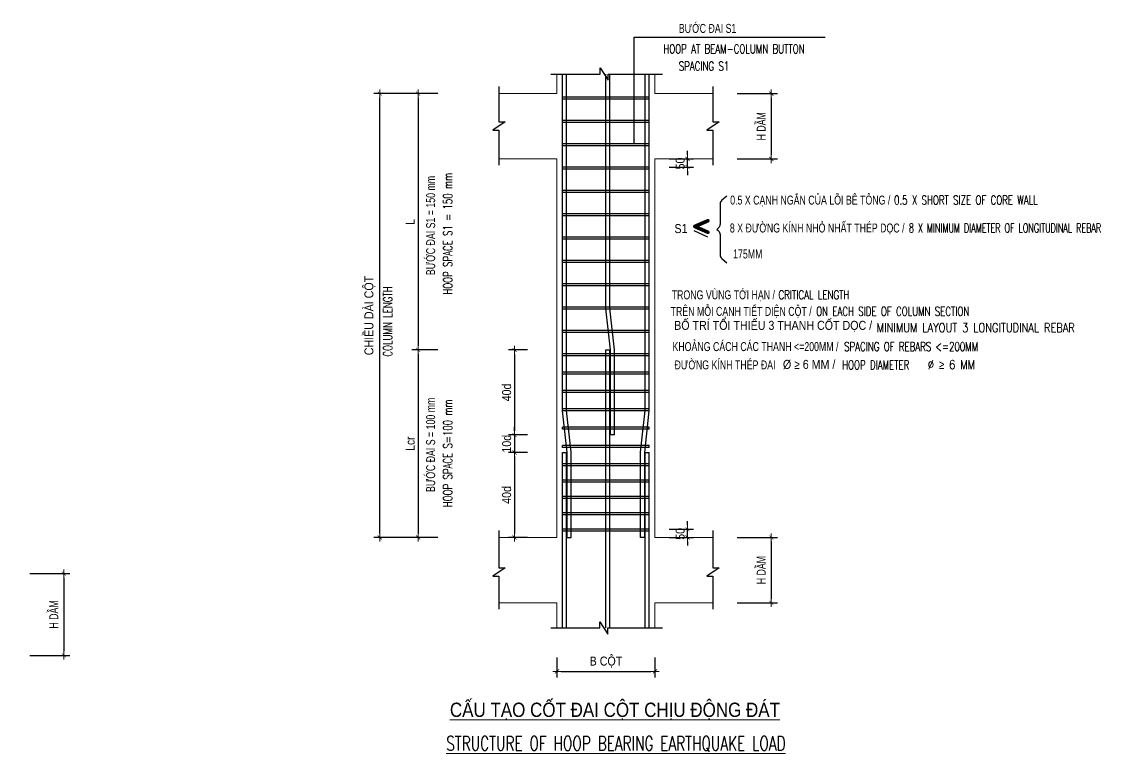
# Model space of a CAD drawing. Header units: millimetres. Extents: x 408913 to 1237273, y -191467 to -86666.
# Drawn here: x 942952 to 969364, y -150091 to -132169 of the extents above; entities that cross this region are included whole.
import ezdxf
from ezdxf.enums import TextEntityAlignment as Align

# ---------------------------------------------------------------- set-up
doc = ezdxf.new("R2010")
doc.units = ezdxf.units.MM
doc.header["$LTSCALE"] = 35
doc.header["$PDMODE"] = 3
doc.layers.add('DIM', color=1, linetype='Continuous')
doc.layers.add('STEEL', color=4, linetype='Continuous')
for name, color, linetype, lineweight in [('NDC_S_CONTINUOUS', 3, 'Continuous', 20), ('NDC_S_DIM', 1, 'Continuous', 9), ('NDC_S_ENG TEXT', 2, 'Continuous', 9), ('NDC_S_VN TEXT', 7, 'Continuous', 9)]:
    doc.layers.add(name, color=color, linetype=linetype, lineweight=lineweight)
doc.styles.add('NDC_ARIAL', font='arial.ttf', dxfattribs={"width": 0.85})
doc.styles.add('NDC_ROMANS', font='romans.shx', dxfattribs={"width": 0.8})
doc.styles.add('S2', font='isocp.shx', dxfattribs={"width": 0.9, "height": 50})
doc.dimstyles.new('NDC_1-100', dxfattribs={"dimscale": 100, "dimtxt": 2.2, "dimasz": 1, "dimexe": 1.5, "dimexo": 2, "dimgap": 0.8, "dimtad": 1, "dimdec": 0, "dimdsep": 46, "dimtxsty": 'NDC_ARIAL', "dimblk": 'DIMMARK', "dimcen": 49999.938995, "dimdle": 1.5, "dimclrd": 1, "dimclre": 1, "dimclrt": 3, "dimadec": 0, "dimazin": 0, "dimtfac": 1, "dimtdec": 0, "dimtix": 1, "dimtmove": 2, "dimatfit": 3, "dimfxl": 1, "dimarcsym": 0})

# ---------------------------------------------------------------- blocks, each defined once
blk = doc.blocks.new('DIMMARK')
at = {"layer": 'NDC_S_DIM', "color": 1}
blk.add_line((-1.5, 0), (1, 0), dxfattribs=at)
at = {"layer": 'NDC_S_DIM', "color": 2, "const_width": 0.15}
blk.add_lwpolyline([(-0.5, -0.5), (0.5, 0.5)], dxfattribs=at)
blk = doc.blocks.new('*D358')
at = {"layer": 'DEFPOINTS', "color": 0, "ltscale": 30, "transparency": 16777216}
for p in [(956059, -147544), (958459, -147544), (958459, -148081)]:
    blk.add_point(p, dxfattribs=at)
at = {"layer": 'DIM', "color": 1, "lineweight": -2, "ltscale": 30, "transparency": 16777216}
for p, q in [((956059, -147744), (956059, -148231)), ((958459, -147744), (958459, -148231)), ((956159, -148081), (958359, -148081))]:
    blk.add_line(p, q, dxfattribs=at)
at = {"layer": 'DIM', "color": 1, "lineweight": -2, "ltscale": 30, "transparency": 16777216, "xscale": 100, "yscale": 100, "zscale": 100, "rotation": 180}
blk.add_blockref('DIMMARK', (956059, -148081), dxfattribs=at)
at = {"layer": 'DIM', "color": 1, "lineweight": -2, "ltscale": 30, "transparency": 16777216, "xscale": 100, "yscale": 100, "zscale": 100}
blk.add_blockref('DIMMARK', (958459, -148081), dxfattribs=at)
at = {"layer": 'DIM', "color": 3, "ltscale": 30, "transparency": 16777216, "insert": (957259, -147853), "char_height": 220, "attachment_point": 5, "style": 'NDC_ARIAL'}
blk.add_mtext('B CỘT', dxfattribs=at)
blk = doc.blocks.new('*D359')
at = {"layer": 'DEFPOINTS', "color": 0, "ltscale": 30, "transparency": 16777216}
for p in [(953346, -140210), (952659, -144802), (953346, -144802)]:
    blk.add_point(p, dxfattribs=at)
at = {"layer": 'DIM', "color": 1, "lineweight": -2, "ltscale": 30, "transparency": 16777216}
for p, q in [((953146, -140210), (952509, -140210)), ((952659, -140310), (952659, -144702)), ((953146, -144802), (952509, -144802))]:
    blk.add_line(p, q, dxfattribs=at)
at = {"layer": 'DIM', "color": 1, "lineweight": -2, "ltscale": 30, "transparency": 16777216, "xscale": 100, "yscale": 100, "zscale": 100}
for p, rotation in [((952659, -140210), 90), ((952659, -144802), 270)]:
    blk.add_blockref('DIMMARK', p, dxfattribs=dict(at, rotation=rotation))
at = {"layer": 'DIM', "color": 3, "ltscale": 30, "transparency": 16777216, "insert": (952467, -142506), "char_height": 220, "attachment_point": 5, "rotation": 90, "style": 'NDC_ARIAL'}
blk.add_mtext('L{\\f.VnAvant|b0|i0|c0|p34;cr}', dxfattribs=at)
blk = doc.blocks.new('*D360')
at = {"layer": 'DEFPOINTS', "color": 0, "ltscale": 30, "transparency": 16777216}
for p in [(953346, -133933), (952659, -140210), (953346, -140210)]:
    blk.add_point(p, dxfattribs=at)
at = {"layer": 'DIM', "color": 1, "lineweight": -2, "ltscale": 30, "transparency": 16777216}
for p, q in [((953146, -133933), (952509, -133933)), ((952659, -134033), (952659, -140110)), ((953146, -140210), (952509, -140210))]:
    blk.add_line(p, q, dxfattribs=at)
at = {"layer": 'DIM', "color": 1, "lineweight": -2, "ltscale": 30, "transparency": 16777216, "xscale": 100, "yscale": 100, "zscale": 100}
for p, rotation in [((952659, -133933), 90), ((952659, -140210), 270)]:
    blk.add_blockref('DIMMARK', p, dxfattribs=dict(at, rotation=rotation))
at = {"layer": 'DIM', "color": 3, "ltscale": 30, "transparency": 16777216, "insert": (952469, -137072), "char_height": 220, "attachment_point": 5, "rotation": 90, "style": 'NDC_ARIAL'}
blk.add_mtext('L', dxfattribs=at)
blk = doc.blocks.new('*D361')
at = {"layer": 'DEFPOINTS', "color": 0, "ltscale": 30, "transparency": 16777216}
for p in [(958610, -135531), (958610, -135731), (959255, -135531)]:
    blk.add_point(p, dxfattribs=at)
at = {"layer": 'DIM', "color": 1, "lineweight": -2, "ltscale": 30, "transparency": 16777216}
for p, q in [((959255, -135431), (959255, -135331)), ((958810, -135531), (959405, -135531)), ((958810, -135731), (959405, -135731)), ((959255, -135731), (959255, -135531)), ((959255, -135831), (959255, -135931))]:
    blk.add_line(p, q, dxfattribs=at)
at = {"layer": 'DIM', "color": 1, "lineweight": -2, "ltscale": 30, "transparency": 16777216, "xscale": 100, "yscale": 100, "zscale": 100}
for p, rotation in [((959255, -135531), 270), ((959255, -135731), 90)]:
    blk.add_blockref('DIMMARK', p, dxfattribs=dict(at, rotation=rotation))
at = {"layer": 'DIM', "color": 3, "ltscale": 30, "transparency": 16777216, "insert": (959076, -135645), "char_height": 220, "attachment_point": 5, "rotation": 90, "style": 'NDC_ARIAL'}
blk.add_mtext('50', dxfattribs=at)
blk = doc.blocks.new('*D362')
at = {"layer": 'DEFPOINTS', "color": 0, "ltscale": 30, "transparency": 16777216}
for p in [(958610, -144602), (959255, -144602), (958610, -144802)]:
    blk.add_point(p, dxfattribs=at)
at = {"layer": 'DIM', "color": 1, "lineweight": -2, "ltscale": 30, "transparency": 16777216}
for p, q in [((959255, -144502), (959255, -144402)), ((958810, -144602), (959405, -144602)), ((959255, -144802), (959255, -144602)), ((958810, -144802), (959405, -144802)), ((959255, -144902), (959255, -145002))]:
    blk.add_line(p, q, dxfattribs=at)
at = {"layer": 'DIM', "color": 1, "lineweight": -2, "ltscale": 30, "transparency": 16777216, "xscale": 100, "yscale": 100, "zscale": 100}
for p, rotation in [((959255, -144602), 270), ((959255, -144802), 90)]:
    blk.add_blockref('DIMMARK', p, dxfattribs=dict(at, rotation=rotation))
at = {"layer": 'DIM', "color": 3, "ltscale": 30, "transparency": 16777216, "insert": (959076, -144715), "char_height": 220, "attachment_point": 5, "rotation": 90, "style": 'NDC_ARIAL'}
blk.add_mtext('50', dxfattribs=at)
blk = doc.blocks.new('*D363')
at = {"layer": 'DEFPOINTS', "color": 0, "ltscale": 30, "transparency": 16777216}
for p in [(960272, -133933), (960272, -135533), (961307, -135533)]:
    blk.add_point(p, dxfattribs=at)
at = {"layer": 'DIM', "color": 1, "lineweight": -2, "ltscale": 30, "transparency": 16777216}
for p, q in [((960472, -133933), (961457, -133933)), ((961307, -134033), (961307, -135433)), ((960472, -135533), (961457, -135533))]:
    blk.add_line(p, q, dxfattribs=at)
at = {"layer": 'DIM', "color": 1, "lineweight": -2, "ltscale": 30, "transparency": 16777216, "xscale": 100, "yscale": 100, "zscale": 100}
for p, rotation in [((961307, -133933), 90), ((961307, -135533), 270)]:
    blk.add_blockref('DIMMARK', p, dxfattribs=dict(at, rotation=rotation))
at = {"layer": 'DIM', "color": 3, "ltscale": 30, "transparency": 16777216, "insert": (961060, -134733), "char_height": 220, "attachment_point": 5, "rotation": 90, "style": 'NDC_ARIAL'}
blk.add_mtext('{\\W0.7;H DẦM}', dxfattribs=at)
blk = doc.blocks.new('*D364')
at = {"layer": 'DEFPOINTS', "color": 0, "ltscale": 30, "transparency": 16777216}
for p in [(951723, -133933), (953069, -133933), (953069, -144802)]:
    blk.add_point(p, dxfattribs=at)
at = {"layer": 'DIM', "color": 1, "lineweight": -2, "ltscale": 30, "transparency": 16777216}
for p, q in [((952869, -133933), (951573, -133933)), ((951723, -144702), (951723, -134033)), ((952869, -144802), (951573, -144802))]:
    blk.add_line(p, q, dxfattribs=at)
at = {"layer": 'DIM', "color": 1, "lineweight": -2, "ltscale": 30, "transparency": 16777216, "xscale": 100, "yscale": 100, "zscale": 100}
for p, rotation in [((951723, -133933), 90), ((951723, -144802), 270)]:
    blk.add_blockref('DIMMARK', p, dxfattribs=dict(at, rotation=rotation))
at = {"layer": 'DIM', "color": 3, "ltscale": 30, "transparency": 16777216, "insert": (951480, -139367), "char_height": 220, "attachment_point": 5, "rotation": 90, "style": 'NDC_ARIAL'}
blk.add_mtext('CHIỀU DÀI CỘT', dxfattribs=at)
blk = doc.blocks.new('*D321')
at = {"layer": 'DEFPOINTS', "color": 0, "ltscale": 30, "transparency": 16777216}
for p in [(960272, -144802), (960272, -146402), (961307, -146402)]:
    blk.add_point(p, dxfattribs=at)
at = {"layer": 'DIM', "color": 1, "lineweight": -2, "ltscale": 30, "transparency": 16777216}
for p, q in [((960472, -144802), (961457, -144802)), ((961307, -144902), (961307, -146302)), ((960472, -146402), (961457, -146402))]:
    blk.add_line(p, q, dxfattribs=at)
at = {"layer": 'DIM', "color": 1, "lineweight": -2, "ltscale": 30, "transparency": 16777216, "xscale": 100, "yscale": 100, "zscale": 100}
for p, rotation in [((961307, -144802), 90), ((961307, -146402), 270)]:
    blk.add_blockref('DIMMARK', p, dxfattribs=dict(at, rotation=rotation))
at = {"layer": 'DIM', "color": 3, "ltscale": 30, "transparency": 16777216, "insert": (961060, -145602), "char_height": 220, "attachment_point": 5, "rotation": 90, "style": 'NDC_ARIAL'}
blk.add_mtext('{\\W0.7;H DẦM}', dxfattribs=at)
blk = doc.blocks.new('*D97')
at = {"layer": 'DEFPOINTS', "color": 0, "ltscale": 30, "transparency": 16777216}
for p in [(942952, -145688), (942952, -147689), (943987, -147689)]:
    blk.add_point(p, dxfattribs=at)
at = {"layer": 'DIM', "color": 1, "lineweight": -2, "ltscale": 30, "transparency": 16777216}
for p, q in [((943152, -145688), (944137, -145688)), ((943987, -145788), (943987, -147589)), ((943152, -147689), (944137, -147689))]:
    blk.add_line(p, q, dxfattribs=at)
at = {"layer": 'DIM', "color": 1, "lineweight": -2, "ltscale": 30, "transparency": 16777216, "xscale": 100, "yscale": 100, "zscale": 100}
for p, rotation in [((943987, -145688), 90), ((943987, -147689), 270)]:
    blk.add_blockref('DIMMARK', p, dxfattribs=dict(at, rotation=rotation))
at = {"layer": 'DIM', "color": 3, "ltscale": 30, "transparency": 16777216, "insert": (943740, -146688), "char_height": 220, "attachment_point": 5, "rotation": 90, "style": 'NDC_ARIAL'}
blk.add_mtext('{\\W0.7;H DẦM}', dxfattribs=at)
blk = doc.blocks.new('*D648')
at = {"layer": 'DEFPOINTS', "color": 0, "ltscale": 30, "transparency": 16777216}
for p in [(955537, -142720), (955020, -144802), (955537, -144802)]:
    blk.add_point(p, dxfattribs=at)
at = {"layer": 'DIM', "color": 1, "lineweight": -2, "ltscale": 30, "transparency": 16777216}
for p, q in [((955337, -142720), (954870, -142720)), ((955020, -142820), (955020, -144702)), ((955337, -144802), (954870, -144802))]:
    blk.add_line(p, q, dxfattribs=at)
at = {"layer": 'DIM', "color": 1, "lineweight": -2, "ltscale": 30, "transparency": 16777216, "xscale": 100, "yscale": 100, "zscale": 100}
for p, rotation in [((955020, -142720), 90), ((955020, -144802), 270)]:
    blk.add_blockref('DIMMARK', p, dxfattribs=dict(at, rotation=rotation))
at = {"layer": 'DIM', "color": 3, "ltscale": 30, "transparency": 16777216, "insert": (954828, -143761), "char_height": 220, "attachment_point": 5, "rotation": 90, "style": 'NDC_ARIAL'}
blk.add_mtext('40d', dxfattribs=at)
blk = doc.blocks.new('*D649')
at = {"layer": 'DEFPOINTS', "color": 0, "ltscale": 30, "transparency": 16777216}
for p in [(955537, -142292), (955020, -142720), (955537, -142720)]:
    blk.add_point(p, dxfattribs=at)
at = {"layer": 'DIM', "color": 1, "lineweight": -2, "ltscale": 30, "transparency": 16777216}
for p, q in [((955020, -142192), (955020, -142092)), ((955337, -142292), (954870, -142292)), ((955020, -142292), (955020, -142720)), ((955337, -142720), (954870, -142720)), ((955020, -142820), (955020, -142920))]:
    blk.add_line(p, q, dxfattribs=at)
at = {"layer": 'DIM', "color": 1, "lineweight": -2, "ltscale": 30, "transparency": 16777216, "xscale": 100, "yscale": 100, "zscale": 100}
for p, rotation in [((955020, -142292), 270), ((955020, -142720), 90)]:
    blk.add_blockref('DIMMARK', p, dxfattribs=dict(at, rotation=rotation))
at = {"layer": 'DIM', "color": 3, "ltscale": 30, "transparency": 16777216, "insert": (954828, -142506), "char_height": 220, "attachment_point": 5, "rotation": 90, "style": 'NDC_ARIAL'}
blk.add_mtext('10d', dxfattribs=at)
blk = doc.blocks.new('*D650')
at = {"layer": 'DEFPOINTS', "color": 0, "ltscale": 30, "transparency": 16777216}
for p in [(955537, -140210), (955020, -142292), (955537, -142292)]:
    blk.add_point(p, dxfattribs=at)
at = {"layer": 'DIM', "color": 1, "lineweight": -2, "ltscale": 30, "transparency": 16777216}
for p, q in [((955337, -140210), (954870, -140210)), ((955020, -140310), (955020, -142192)), ((955337, -142292), (954870, -142292))]:
    blk.add_line(p, q, dxfattribs=at)
at = {"layer": 'DIM', "color": 1, "lineweight": -2, "ltscale": 30, "transparency": 16777216, "xscale": 100, "yscale": 100, "zscale": 100}
for p, rotation in [((955020, -140210), 90), ((955020, -142292), 270)]:
    blk.add_blockref('DIMMARK', p, dxfattribs=dict(at, rotation=rotation))
at = {"layer": 'DIM', "color": 3, "ltscale": 30, "transparency": 16777216, "insert": (954828, -141251), "char_height": 220, "attachment_point": 5, "rotation": 90, "style": 'NDC_ARIAL'}
blk.add_mtext('40d', dxfattribs=at)

msp = doc.modelspace()

# ---------------------------------------------------------------- linework, layer by layer
at = {"layer": 'DEFPOINTS', "color": 1}
msp.add_line((958320.5, -142601.6), (958320.5, -142551.6), dxfattribs=at)
at = {"layer": 'DIM', "ltscale": 30}
msp.add_line((959749, -137444.8), (959417.3, -137296.9), dxfattribs=at)
for points in [[(955912, -133453), (957114.5, -133453), (957114.5, -133302.9), (957314.6, -133603), (957314.6, -133453), (958641.8, -133453)], [(954640.3, -133759.7), (954640.3, -134625), (954790.4, -134625), (954490.2, -134825.1), (954640.3, -134825.1), (954640.3, -135688.8)], [(959876.8, -133759.7), (959876.8, -134625), (960026.9, -134625), (959726.7, -134825.1), (959876.8, -134825.1), (959876.8, -135688.8)], [(954640.3, -144628.7), (954640.3, -145546.1), (954790.4, -145546.1), (954490.2, -145746.2), (954640.3, -145746.2), (954640.3, -146559.8)], [(959876.8, -144628.7), (959876.8, -145546.1), (960026.9, -145546.1), (959726.7, -145746.2), (959876.8, -145746.2), (959876.8, -146559.8)], [(955912, -147017.7), (957108.6, -147017.7), (957108.6, -146867.6), (957308.7, -147167.7), (957308.7, -147017.7), (958641.8, -147017.7)]]:
    msp.add_lwpolyline(points, dxfattribs=at)
at = {"layer": 'DIM', "ltscale": 30, "flags": 128}
msp.add_lwpolyline([(960216.5, -136442.5), (960097.6, -136543, 0.2207018), (960053.3, -136638.5), (960053.3, -137131.2, -0.2207018), (960009, -137226.7), (959972.2, -137257.8), (960009, -137288.9, -0.2207018), (960053.3, -137384.4), (960053.3, -137877.1, 0.2207018), (960097.6, -137972.6), (960216.5, -138073.1)], format="xyb", dxfattribs=at)
at = {"layer": 'NDC_S_CONTINUOUS'}
for p, q in [((956058.5, -133453), (956058.5, -133932.6)), ((958458.5, -133453), (958458.5, -133932.6)), ((954640.3, -133932.6), (956058.5, -133932.6)), ((958458.5, -133932.6), (959876.8, -133932.6)), ((956058.5, -135530.7), (954640.3, -135530.7)), ((956058.5, -135530.7), (956058.5, -144801.6)), ((958458.5, -135530.7), (958458.5, -144801.6)), ((958458.5, -135530.7), (959876.8, -135530.7)), ((954640.3, -144801.6), (956058.5, -144801.6)), ((958458.5, -144801.6), (959876.8, -144801.6)), ((956058.5, -146401.7), (954640.3, -146401.7)), ((956058.5, -146401.7), (956058.5, -147017.7)), ((958458.5, -146401.7), (959876.8, -146401.7)), ((958458.5, -146401.7), (958458.5, -147017.7))]:
    msp.add_line(p, q, dxfattribs=at)
at = {"layer": 'STEEL'}
for p, q in [((956196.6, -141701.8), (956196.6, -133453)), ((956296.6, -141696.3), (956296.6, -133453)), ((957256.4, -139192.7), (957256.4, -133453)), ((957356.4, -139187.2), (957356.4, -133453)), ((958220.5, -141696.3), (958220.5, -133453)), ((958320.5, -141701.8), (958320.5, -133453)), ((958320.5, -134022.1), (956196.6, -134022.1)), ((958320.5, -134072.1), (956196.6, -134072.1)), ((958320.5, -134593), (956196.6, -134593)), ((958320.5, -134643), (956196.6, -134643)), ((958320.5, -135163.9), (956196.6, -135163.9)), ((958320.5, -135213.9), (956196.6, -135213.9)), ((958320.5, -135734.7), (956196.6, -135734.7)), ((958320.5, -135784.7), (956196.6, -135784.7)), ((958320.5, -136305.6), (956196.6, -136305.6)), ((958320.5, -136355.6), (956196.6, -136355.6)), ((958320.5, -136876.4), (956196.6, -136876.4)), ((958320.5, -136926.4), (956196.6, -136926.4)), ((958320.5, -137447.3), (956196.6, -137447.3)), ((958320.5, -137497.3), (956196.6, -137497.3)), ((958320.5, -138018.1), (956196.6, -138018.1)), ((958320.5, -138068.1), (956196.6, -138068.1)), ((958320.5, -138589), (956196.6, -138589)), ((958320.5, -138639), (956196.6, -138639)), ((958320.5, -139159.8), (956196.6, -139159.8)), ((957468.9, -140204.9), (957356.4, -139187.2)), ((958320.5, -139209.8), (956196.6, -139209.8)), ((957368.9, -140210.4), (957256.4, -139192.7)), ((958320.5, -139730.7), (956196.6, -139730.7)), ((958320.5, -139780.7), (956196.6, -139780.7)), ((957256.4, -147017.7), (957256.4, -140210.4)), ((957356.4, -147017.7), (957356.4, -140210.4)), ((957368.9, -142292.4), (957368.9, -140210.4)), ((957468.9, -142292.4), (957468.9, -140204.9)), ((958320.5, -140301.6), (956196.6, -140301.6)), ((958320.5, -140351.6), (956196.6, -140351.6)), ((958320.5, -140751.6), (956196.6, -140751.6)), ((958320.5, -140801.6), (956196.6, -140801.6)), ((958320.5, -141201.6), (956196.6, -141201.6)), ((958320.5, -141251.6), (956196.6, -141251.6)), ((958320.5, -141651.6), (956196.6, -141651.6)), ((958320.5, -141701.6), (956196.6, -141701.6)), ((956309.1, -142719.6), (956196.6, -141701.8)), ((956409.1, -142714.1), (956296.6, -141696.3)), ((958108, -142714.1), (958220.5, -141696.3)), ((958208, -142719.6), (958320.5, -141701.8)), ((958320.5, -142101.6), (956196.6, -142101.6)), ((956196.6, -142151.6), (956196.6, -142101.6)), ((958320.5, -142151.6), (956196.6, -142151.6)), ((957468.9, -142292.4), (957368.9, -142292.4)), ((958320.5, -142151.6), (958320.5, -142101.6)), ((958320.5, -142551.6), (956196.6, -142551.6)), ((956196.6, -142601.6), (956196.6, -142551.6)), ((958320.5, -142601.6), (956196.6, -142601.6)), ((956196.6, -147017.7), (956196.6, -142719.6)), ((956296.6, -147017.7), (956296.6, -142719.6)), ((956309.1, -144801.6), (956309.1, -142719.6)), ((956409.1, -144801.6), (956409.1, -142714.1)), ((958108, -144801.6), (958108, -142714.1)), ((958208, -144801.6), (958208, -142719.6)), ((958220.5, -147017.7), (958220.5, -142719.6)), ((958320.5, -147017.7), (958320.5, -142719.6)), ((958320.5, -143001.6), (956196.6, -143001.6)), ((958320.5, -143051.6), (956196.6, -143051.6)), ((958320.5, -143401.6), (956196.6, -143401.6)), ((958320.5, -143451.6), (956196.6, -143451.6)), ((958320.5, -143801.6), (956196.6, -143801.6)), ((958320.5, -143851.6), (956196.6, -143851.6)), ((958320.5, -144201.6), (956196.6, -144201.6)), ((958320.5, -144251.6), (956196.6, -144251.6)), ((958320.5, -144601.6), (956196.6, -144601.6)), ((958320.5, -144651.6), (956196.6, -144651.6))]:
    msp.add_line(p, q, dxfattribs=at)
at = {"layer": 'STEEL', "ltscale": 30}
for p, q in [((957256.4, -140210.4), (957356.4, -140210.4)), ((956196.6, -142719.6), (956296.6, -142719.6)), ((958220.5, -142719.6), (958320.5, -142719.6)), ((956309.1, -144801.6), (956409.1, -144801.6)), ((958208, -144801.6), (958108, -144801.6))]:
    msp.add_line(p, q, dxfattribs=at)

# ---------------------------------------------------------------- texts
at = {"layer": 'DIM', "ltscale": 30, "insert": (959594.1, -137089.3), "char_height": 937.5, "attachment_point": 5, "style": 'S2'}
msp.add_mtext('\\A1;<', dxfattribs=at)
at = {"layer": 'NDC_S_ENG TEXT', "style": 'NDC_ROMANS'}
for s, width, p in [('HOOP AT BEAM-COLUMN BUTTON', 0.7, (958663.6, -132948.4)), ('SPACING S1', 0.7, (959042.1, -133370.4)), ('0.5 X SHORT SIZE OF CORE WALL', 0.7, (964312.5, -136650.2)), ('8 X MINIMUM DIAMETER OF LONGITUDINAL REBAR', 0.65, (964675.7, -137333.8)), ('CRITICAL LENGTH', 0.7, (961483.1, -138970.3)), ('ON EACH SIDE OF COLUMN SECTION', 0.7, (962405.8, -139375.8)), ('SPACING OF REBARS <=200MM', 0.7, (963090.4, -140237.8)), ('HOOP DIAMETER', 0.7, (963041.5, -140686.2))]:
    msp.add_text(s, height=220, dxfattribs=dict(at, width=width)).set_placement(p)
at = {"layer": 'NDC_S_ENG TEXT', "style": 'NDC_ROMANS', "width": 0.7}
for s, p in [('HOOP SPACE S1 = 150 mm', (953496.3, -138857.6, -0.3)), ('COLUMN LENGTH', (952026.8, -140373.9)), ('HOOP SPACE S=100 mm', (953496.3, -144062.9, -0.3))]:
    msp.add_text(s, height=220, rotation=90, dxfattribs=at).set_placement(p)
msp.add_text('%%USTRUCTURE OF HOOP BEARING EARTHQUAKE LOAD', height=350, dxfattribs=at).set_placement((957501.6, -150020.6), align=Align.CENTER)
at = {"layer": 'NDC_S_ENG TEXT', "insert": (963888.4, -139555.6), "char_height": 220, "width": 7075.569, "attachment_point": 1, "style": 'NDC_ROMANS'}
msp.add_mtext('MINIMUM LAYOUT 3 LONGITUDINAL REBAR', dxfattribs=at)
at = {"layer": 'NDC_S_ENG TEXT', "insert": (965715.5, -140567.7), "char_height": 220, "attachment_point": 5, "style": 'NDC_ROMANS'}
msp.add_mtext('\\A1;%%C {\\fSymbol|b0|i0|c2|p18;³} 6 MM', dxfattribs=at)
at = {"layer": 'NDC_S_VN TEXT', "style": 'NDC_ARIAL', "width": 0.7}
for s, p in [('BƯỚC ĐAI S1', (959042.1, -132446.1)), ('0.5 X CẠNH NGẮN CỦA LÕI BÊ TÔNG /', (960300, -136650.2)), ('8 X ĐƯỜNG KÍNH NHỎ NHẤT THÉP DỌC /', (960292.3, -137333.8)), ('175MM', (960372.7, -137969.5)), ('TRONG VÙNG TỚI HẠN /', (958869.1, -138970.3)), ('TRÊN MỖI CẠNH TIẾT DIỆN CỘT /', (958841.5, -139375.8)), ('KHOẢNG CÁCH CÁC THANH <=200MM /', (958887.2, -140237.8)), (' ĐƯỜNG KÍNH THÉP ĐAI', (958878.2, -140686.2))]:
    msp.add_text(s, height=220, dxfattribs=at).set_placement(p)
for s, p in [('BƯỚC ĐAI S1 = 150 mm', (953076.9, -138378.4, -0.3)), ('BƯỚC ĐAI S = 100 mm', (953076.9, -143689.1, -0.3))]:
    msp.add_text(s, height=220, rotation=90, dxfattribs=at).set_placement(p)
at = {"layer": 'NDC_S_VN TEXT', "style": 'NDC_ARIAL', "width": 0.85}
msp.add_text('%%UCẤU TẠO CỐT ĐAI CỘT CHỊU ĐỘNG ĐÁT', height=350, dxfattribs=at).set_placement((957478.5, -149197.3), align=Align.CENTER)
at = {"layer": 'NDC_S_VN TEXT', "char_height": 220, "attachment_point": 5, "style": 'NDC_ARIAL'}
for s, insert in [('\\A1;S1', (959095.2, -137239.6)), ('\\A1;%%C {\\fSymbol|b0|i0|c2|p18;³} 6 MM /', (962233, -140567.7))]:
    msp.add_mtext(s, dxfattribs=dict(at, insert=insert))
at = {"layer": 'NDC_S_VN TEXT', "insert": (958928.6, -139498), "char_height": 220, "width": 7075.569, "attachment_point": 1, "style": 'NDC_ARIAL'}
msp.add_mtext('BỐ TRÍ TỐI THIẾU 3 THANH CỐT DỌC /', dxfattribs=at)

# ---------------------------------------------------------------- dimensions: what is measured, and where the dimension line sits
at = {"layer": 'DIM', "ltscale": 30}
for base, p1, p2, text, picture, middle in [((951722.6, -133932.6), (953069.5, -144801.6), (953069.5, -133932.6), 'CHIỀU DÀI CỘT', '*D364', (951480.4, -139367.1)), ((952659.1, -140210.4), (953346, -133932.6), (953346, -140210.4), 'L', '*D360', (952469.1, -137071.5)), ((952659.1, -144801.6), (953346, -140210.4), (953346, -144801.6), 'L{\\f.VnAvant|b0|i0|c0|p34;cr}', '*D359', (952467.2, -142506)), ((955020.1, -142292.4), (955536.8, -140210.4), (955536.8, -142292.4), '40d', '*D650', (954827.8, -141251.4)), ((955020.1, -142719.6), (955536.8, -142292.4), (955536.8, -142719.6), '10d', '*D649', (954827.8, -142506)), ((955020.1, -144801.6), (955536.8, -142719.6), (955536.8, -144801.6), '40d', '*D648', (954827.8, -143760.6))]:
    dim = msp.add_linear_dim(base=base, p1=p1, p2=p2, angle=90, text=text, dimstyle='NDC_1-100', dxfattribs=at)
    dim.commit()
    dim.dimension.update_dxf_attribs({"geometry": picture, "text_midpoint": middle})
for base, p1, p2, angle, text, picture, middle, dimtype in [((961307.1, -135532.7), (960272, -133932.6), (960272, -135532.7), 270, '{\\W0.7;H DẦM}', '*D363', (961060.1, -134732.6), 161), ((959255.3, -135530.7), (958609.6, -135730.7), (958609.6, -135530.7), 90, '50', '*D361', (959076, -135644.5), 160), ((959255.3, -144601.6), (958609.6, -144801.6), (958609.6, -144601.6), 90, '50', '*D362', (959076, -144715.5), 160), ((961307.1, -146401.7), (960272, -144801.6), (960272, -146401.7), 270, '{\\W0.7;H DẦM}', '*D321', (961060.1, -145601.6), 161), ((943987.4, -147688.7), (942952.3, -145687.7), (942952.3, -147688.7), 270, '{\\W0.7;H DẦM}', '*D97', (943740.4, -146688.2), 161)]:
    dim = msp.add_linear_dim(base=base, p1=p1, p2=p2, angle=angle, text=text, dimstyle='NDC_1-100', dxfattribs=at)
    dim.commit()
    dim.dimension.update_dxf_attribs({"geometry": picture, "text_midpoint": middle, "dimtype": dimtype})
dim = msp.add_aligned_dim(p1=(956058.5, -147543.6), p2=(958458.5, -147543.6), distance=-537, text='B CỘT', dimstyle='NDC_1-100', dxfattribs=at)
dim.commit()
dim.dimension.update_dxf_attribs({"geometry": '*D358', "text_midpoint": (957258.5, -147853.1)})

# ---------------------------------------------------------------- leaders
msp.add_leader([(957951.2, -135163.9), (957951.2, -132554.2), (962622.7, -132554.2)], dimstyle='NDC_1-100', dxfattribs=at)

doc.saveas('drawing.dxf')
